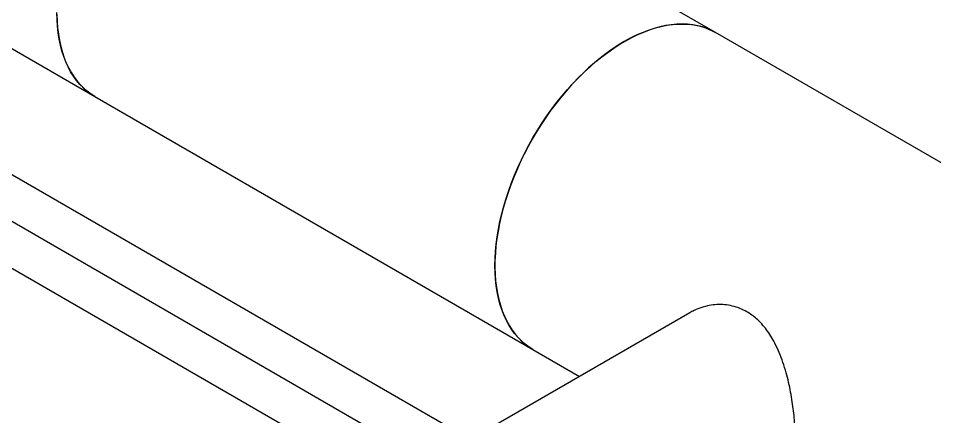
# Model space of a CAD drawing. Header units: inches. Extents: x 0.9 to 37.1, y -8.4 to 11.7.
# Drawn here: x 15.7237 to 16.0566, y 2.9189 to 3.0635 of the extents above; entities that cross this region are included whole.
import ezdxf

# ---------------------------------------------------------------- set-up
doc = ezdxf.new("R2010")
doc.units = ezdxf.units.IN
doc.header["$MEASUREMENT"] = 0

msp = doc.modelspace()

# ---------------------------------------------------------------- linework, layer by layer
at = {"color": 7, "linetype": 'Continuous', "lineweight": 25}
for p, q in [((15.97699649518352, 3.058317739664358), (15.81789746941655, 3.150163652244413)), ((15.66808790852642, 3.083292359659617), (15.75149661607744, 3.035141537709479)), ((15.88787061135157, 2.910564818199135), (15.62837661134245, 3.06036751576433)), ((16.1464074948428, 2.96051885126893), (15.97699649518352, 3.058317739664358)), ((15.86809682960966, 2.904971477090565), (15.61364522006773, 3.05186326459951)), ((15.83553916423783, 2.906755350329626), (15.59891143433303, 3.043357631142367)), ((15.75149661607744, 3.035141537709479), (15.91059564184441, 2.943295625129424)), ((15.9675804431029, 2.956580324601579), (15.89339923605284, 2.91375642530391)), ((15.91059564184441, 2.943295625129424), (15.92758190853555, 2.933489662094421))]:
    msp.add_line(p, q, dxfattribs=at)
at = {"color": 7, "linetype": 'Continuous', "lineweight": 25, "flags": 128}
for points in [[(15.75149661607744, 3.035141537709479), (15.75016964524804, 3.03597141038145), (15.748726422641, 3.03703305977639), (15.74736110438728, 3.038215168699382), (15.74607664746219, 3.039515176965724), (15.74487583371341, 3.040930269046996), (15.74376126383613, 3.042457380168857), (15.74273535174051, 3.04409320294867), (15.74180031932371, 3.045834194558554), (15.74095819165772, 3.047676584398361), (15.74021079260356, 3.049616382261957), (15.73955974086114, 3.051649386979115), (15.73900644646356, 3.053771195514323), (15.73855210772329, 3.055977212502773), (15.73819770863686, 3.058262660202896), (15.73794401675378, 3.06062258884389), (15.73779158151417, 3.063051887345821), (15.73774073305882, 3.065545294389082)], [(15.73774391162516, 3.064916225510093), (15.73782017570298, 3.062438344562723), (15.73799796463642, 3.060025900953731), (15.73827689337422, 3.057684119498776), (15.73865635781887, 3.055418071975032), (15.73913553613487, 3.053232666136834), (15.73971339052869, 3.051132635086592), (15.74038866949639, 3.04912252702393), (15.74115991053409, 3.047206695395307), (15.74202544330544, 3.045389289465419), (15.74298339325919, 3.043674245330815), (15.74403168568907, 3.042065277395191), (15.74516805022709, 3.040565870324814), (15.74639002576071, 3.039179271501516), (15.74769496576303, 3.037908483989583), (15.74908004402458, 3.036756260031793), (15.75054226077428, 3.035725095088662), (15.75149661607744, 3.035141537709479)], [(15.8968397588258, 2.973699381809028), (15.89689060728114, 2.976251497229189), (15.89704304252075, 2.978856793712548), (15.89729673440383, 2.98150962876706), (15.89765113349026, 2.984204256942723), (15.89810547223054, 2.986934842274941), (15.89865876662811, 2.989695470923923), (15.89930981837053, 2.992480163982743), (15.9000572174247, 2.995282890426325), (15.90089934509068, 2.998097580173293), (15.90183437750748, 3.000918137232421), (15.9028602896031, 3.003738452905195), (15.90397485948039, 3.006552419015886), (15.90517567322916, 3.009353941140503), (15.90646013015425, 3.012136951805961), (15.90782544840797, 3.014895423630869), (15.90926867101501, 3.017623382379504), (15.91078667227657, 3.02031491990067), (15.91237616453995, 3.022964206923438), (15.91403370531884, 3.025565505682056), (15.91575570474902, 3.028113182342659), (15.91753843336317, 3.03060171920491), (15.91937803016808, 3.033025726652106), (15.92127051100671, 3.035379954823886), (15.92321177718698, 3.037659304986264), (15.92519762435861, 3.039858840574347), (15.92722375161884, 3.041973797883837), (15.92928577082719, 3.043999596388154), (15.93137921610922, 3.045931848658836), (15.93349955352861, 3.047766369867734), (15.93564219090665, 3.049499186850415), (15.93780248776792, 3.051126546711152), (15.93997576539045, 3.052644924950864), (15.94215731693884, 3.054051033100391), (15.94434241765824, 3.055341825842588), (15.94652633510706, 3.056514507607808), (15.94870433940639, 3.057566538628475), (15.95087171348394, 3.058495640439661), (15.95302376329006, 3.059299800813734), (15.9551558279641, 3.05997727811839), (15.95726328992872, 3.060526605088648), (15.9593415848906, 3.060946592004611), (15.96138621172564, 3.061236329268142), (15.9633927422274, 3.061395189372845), (15.96535683069763, 3.061422828263108), (15.96727422335805, 3.061319186079249), (15.96914076756313, 3.06108448728716), (15.97095242079375, 3.060719240192162), (15.97270525941243, 3.060224235838132), (15.97439548716104, 3.059600546294273), (15.97601944338265, 3.058849522333256), (15.97699649518352, 3.058317739664358)], [(15.97699649518352, 3.058317739664358), (15.97561986215144, 3.059049131655112), (15.97397900257813, 3.059768463784022), (15.97227277349068, 3.060360097823882), (15.97050487020136, 3.060822752427105), (15.96867912159503, 3.061155425586844), (15.96679948183661, 3.061357396807114), (15.96487002180726, 3.061428228663226), (15.96289492028776, 3.061367767749152), (15.9608784549082, 3.061176145009769), (15.95882499288356, 3.06085377545726), (15.95673898155534, 3.060401357272292), (15.95462493875955, 3.05981987029191), (15.95248744304216, 3.05911057388743), (15.95033112374291, 3.05827500423692), (15.94816065096924, 3.057314970998181), (15.94598072548186, 3.05623255338943), (15.94379606851397, 3.055030095686179)], [(15.94379606851397, 3.055030095686179), (15.94161141154607, 3.053710202144053), (15.93943148605869, 3.052275731358555), (15.93726101328502, 3.050729790073981), (15.93510469398577, 3.049075726454909), (15.93296719826838, 3.047317122834816), (15.9308531554726, 3.045457787957542), (15.92876714414437, 3.043501748728399), (15.92671368211974, 3.041453241492794), (15.92469721674017, 3.039316702861243), (15.92272211522068, 3.037096760100665), (15.92079265519133, 3.034798221112747), (15.91891301543291, 3.032426064021106), (15.91708726682657, 3.029985426389778), (15.91531936353725, 3.027481594096398), (15.91361313444981, 3.024919989884167), (15.9119722748765, 3.022306161617399), (15.91040033855378, 3.01964577026608), (15.90890072994569, 3.016944577645469), (15.90747669687055, 3.014208433937288), (15.9061313234669, 3.011443265019533), (15.90486752351395, 3.00865505963234), (15.90368803412097, 3.00584985640771), (15.90259540979935, 3.00303373079117), (15.90159201693006, 3.000212781883721), (15.90068002863863, 2.997393119232536), (15.89986142008862, 2.994580849599042), (15.89913796420386, 2.991782063733038), (15.8985112278287, 2.989002823181486), (15.89798256833457, 2.986249147160544), (15.89755313068022, 2.983526999519296), (15.89722384493197, 2.980842275823372), (15.89699542424943, 2.978200790586471), (15.89686836334094, 2.975608264677419), (15.89684293739214, 2.973070312930037), (15.89691920146996, 2.970592431982667), (15.89709699040339, 2.968179988373675), (15.8973759191412, 2.965838206918722), (15.89775538358585, 2.963572159394976), (15.89823456190184, 2.96138675355678), (15.89881241629566, 2.959286722506537), (15.89948769526336, 2.957276614443875), (15.90025893630106, 2.955360782815252), (15.90112446907241, 2.953543376885364), (15.90208241902617, 2.95182833275076), (15.90313071145604, 2.950219364815137), (15.90426707599406, 2.94871995774476), (15.90548905152768, 2.947333358921461), (15.90679399153, 2.946062571409529), (15.90817906979155, 2.944910347451738), (15.90964128654125, 2.943879182508607), (15.91059564184441, 2.943295625129424)], [(15.91059564184441, 2.943295625129424), (15.90926867101501, 2.944125497801394), (15.90782544840797, 2.945187147196336), (15.90646013015425, 2.946369256119326), (15.90517567322916, 2.947669264385669), (15.90397485948038, 2.949084356466941), (15.9028602896031, 2.950611467588802), (15.90183437750748, 2.952247290368615), (15.90089934509068, 2.953988281978499), (15.9000572174247, 2.955830671818306), (15.89930981837053, 2.957770469681901), (15.89865876662811, 2.95980347439906), (15.89810547223054, 2.961925282934269), (15.89765113349026, 2.964131299922719), (15.89729673440383, 2.966416747622841), (15.89704304252075, 2.968776676263835), (15.89689060728114, 2.971205974765766), (15.8968397588258, 2.973699381809028)]]:
    msp.add_lwpolyline(points, dxfattribs=at)
at = {"color": 7, "linetype": 'Continuous', "lineweight": 25}
for points, knots in [([(15.98838186846352, 2.956921539272632), (15.98752324262845, 2.957368300751434), (15.98580277753335, 2.958263495723109), (15.98306498173017, 2.959092580165358), (15.98027547375672, 2.959547628317813), (15.97746698230132, 2.959587843210837), (15.9746907126237, 2.959265192541663), (15.97191197945655, 2.958559975670643), (15.96952009621985, 2.957661688928031), (15.96813019847738, 2.956845307619105), (15.96760513067873, 2.956536899652358)], [0, 0, 0, 0, 0.1292219200389994, 0.2589274557855784, 0.3882136490852444, 0.5168618180467309, 0.6458890398608557, 0.7746059563433209, 0.9148518982966543, 1, 1, 1, 1]), ([(16.00207251898816, 2.89683052107822), (16.00211112196036, 2.896846076862268), (16.00256970914164, 2.89703087307752), (16.00325661295546, 2.897741122802965), (16.00414838572592, 2.89901355006625), (16.00484676233634, 2.90077030308057), (16.00538270541694, 2.90295847830561), (16.0057341060417, 2.905477274030583), (16.00592071073247, 2.908271393579475), (16.00596395635067, 2.911250026974632), (16.0058727654927, 2.914388760493308), (16.00565600494784, 2.917628565131638), (16.0053266725521, 2.920903096894091), (16.00487122456849, 2.924301415140729), (16.00427942400227, 2.927785766290198), (16.00354155779049, 2.93131301897032), (16.00262664648929, 2.934923507825597), (16.00150288152387, 2.938569631746597), (16.00013495261362, 2.942191437747739), (15.99865853380599, 2.945372121090069), (15.99710618120287, 2.948109933861322), (15.99552606737452, 2.950438171187546), (15.9937899123111, 2.95256223120584), (15.99199870176195, 2.954337257271511), (15.99019357717188, 2.955800504567516), (15.98898576515339, 2.956547864881974), (15.98838186846352, 2.956921539272632)], [0, 0, 0, 0, 0.004450138166998745, 0.05286578214758037, 0.1011299664300851, 0.1510796219622519, 0.2012086695731676, 0.2511219154066301, 0.2962266968064629, 0.3414977131170483, 0.3865990128497295, 0.4283269231961023, 0.4701852077882206, 0.5119295472077942, 0.5553469489719493, 0.598885204191697, 0.6423188517235083, 0.6903890259879485, 0.7385973031298769, 0.7866580633729311, 0.8242452090784855, 0.8620011903191029, 0.8997313576669228, 0.9372831399451538, 0.9686420538907317, 1, 1, 1, 1])]:
    msp.add_open_spline(points, degree=3, knots=knots, dxfattribs=at)

doc.saveas('drawing.dxf')
